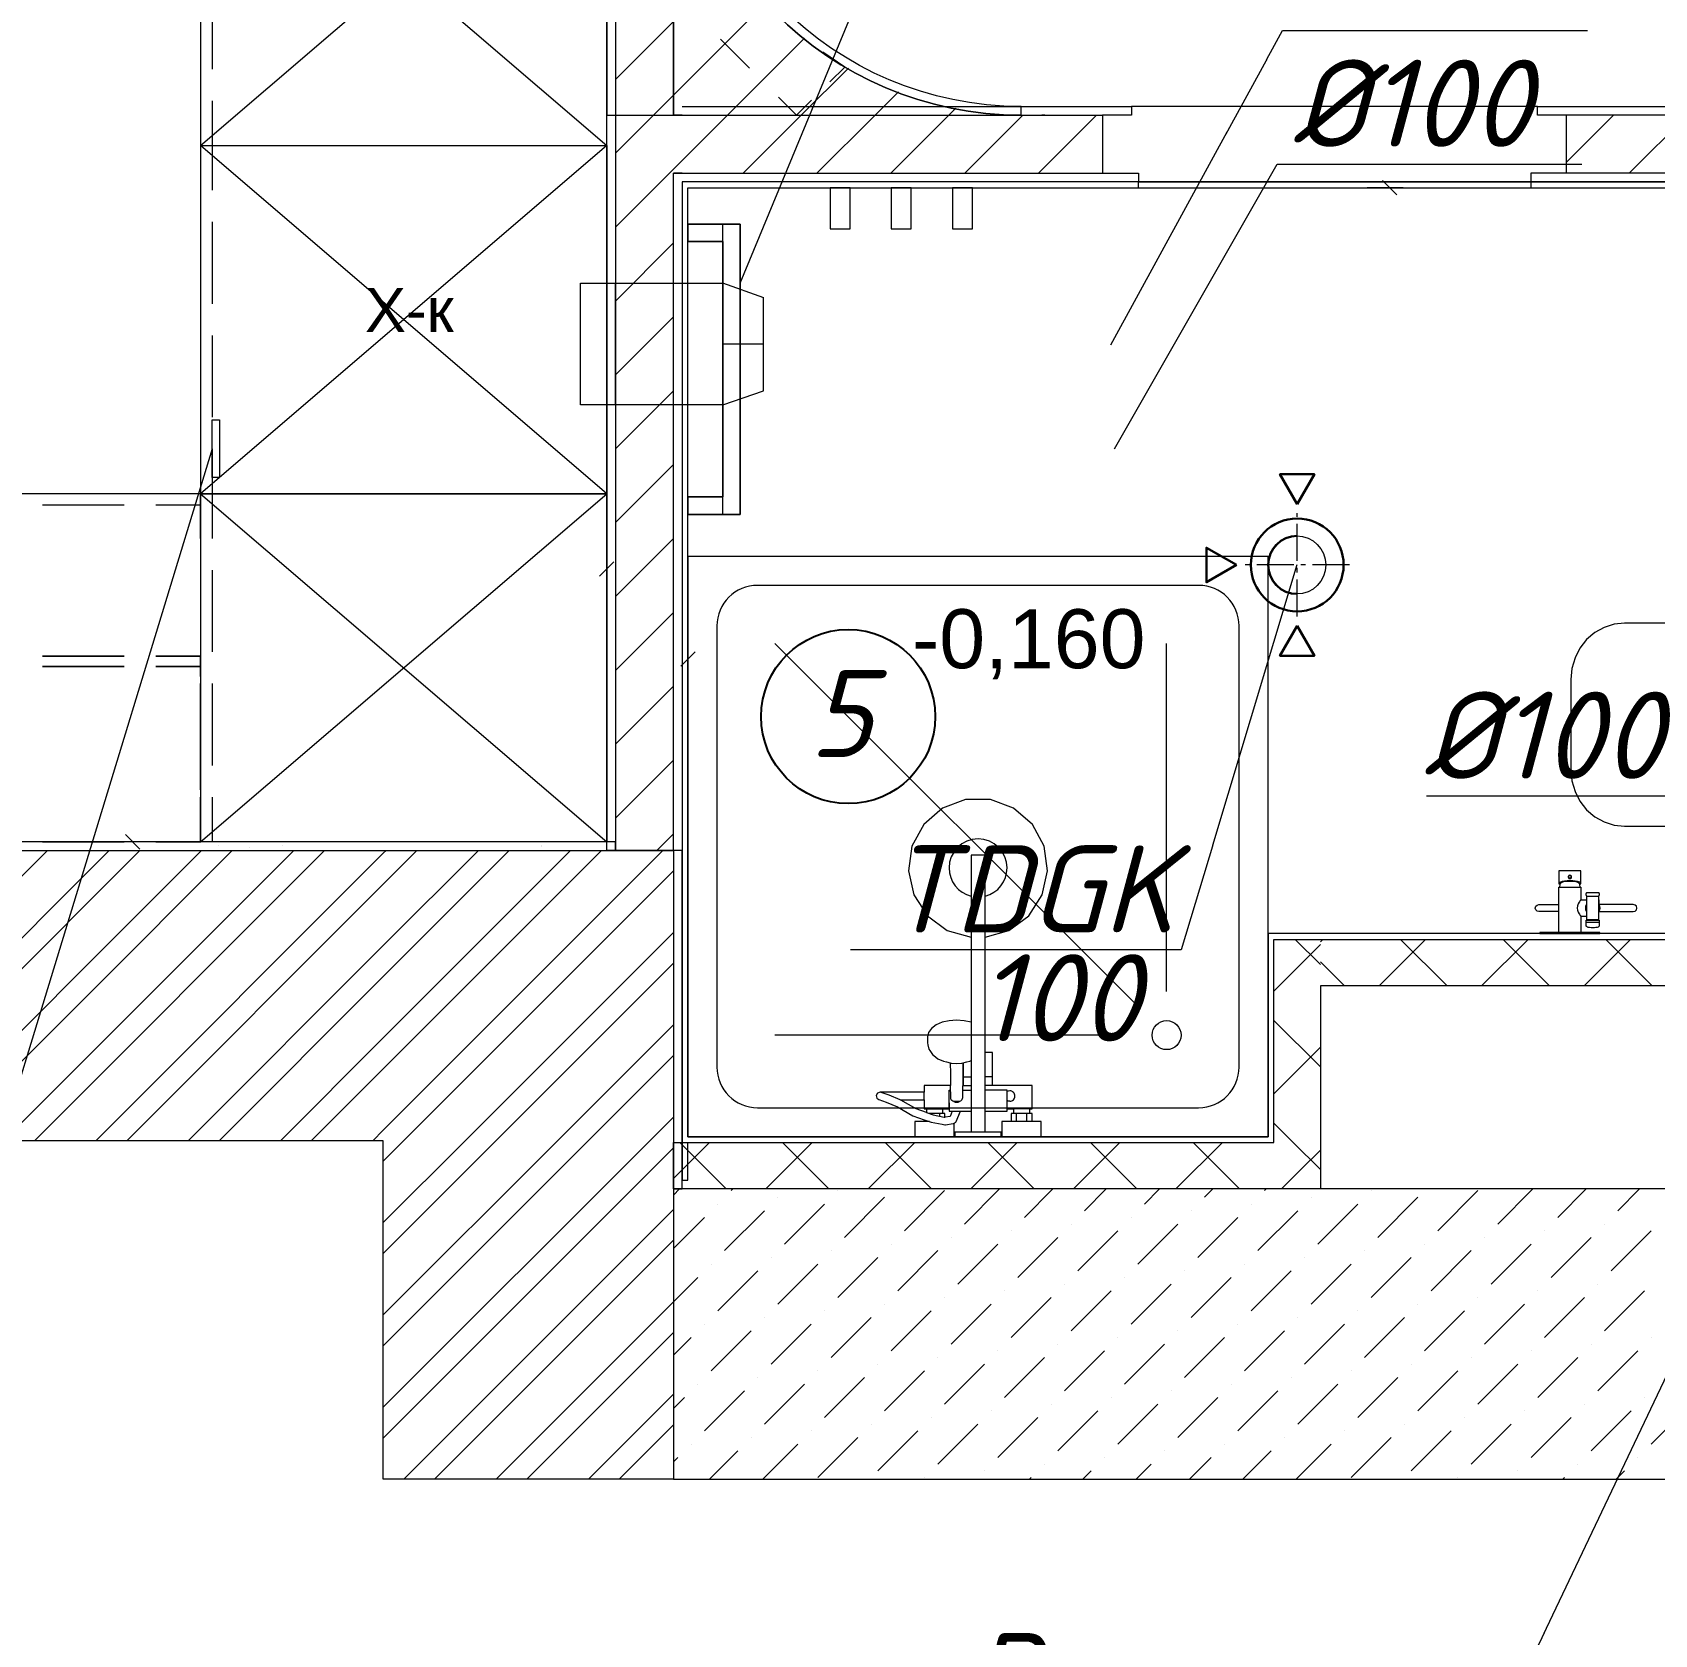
# Model space of a CAD drawing. Header units: millimetres. Extents: x 3082 to 230946, y 1570 to 312844.
# Drawn here: x 47245 to 50041, y 102016 to 104776 of the extents above; entities that cross this region are included whole.
import ezdxf
from ezdxf import colors
from ezdxf.entities.mleader import LeaderData, LeaderLine
from ezdxf.math import Vec2, Vec3

# ---------------------------------------------------------------- set-up
doc = ezdxf.new("R2010")
doc.units = ezdxf.units.MM
doc.linetypes.add('GOST2.303 6', pattern=[12, 8, -1.5, 1, -1.5])
for name, color, linetype, lineweight in [('A_K1', 14, 'Continuous', 0), ('вытяжка', 5, 'Continuous', 30), ('Двери', 7, 'Continuous', 13)]:
    doc.layers.add(name, color=color, linetype=linetype, lineweight=lineweight)
for name, color, linetype in [('PDF2_!плитка', 7, 'Continuous'), ('PDF2_!штукатурка', 7, 'Continuous'), ('PDF2_06_3 Размеры потолка', 7, 'Continuous'), ('PDF2_Text', 7, 'Continuous')]:
    doc.layers.add(name, color=color, linetype=linetype)
for name, color, linetype, true_color in [('PDF2_02_01 Стены несущие', 8, 'Continuous', 0x7e7e7e), ('PDF2_02_02 Перегородки', 8, 'Continuous', 0x7e7e7e), ('PDF2_03_1 ГКЛ Стены', 8, 'Continuous', 0x7e7e7e), ('PDF2_04_1 Мебель', 253, 'Continuous', 0xaaaaaa), ('PDF2_04_2 Сантехническое оборудование', 253, 'Continuous', 0xaaaaaa)]:
    doc.layers.add(name, color=color, linetype=linetype, true_color=true_color)
doc.styles.add('ls_200', font='isocpeui.ttf', dxfattribs={"height": 200})
doc.styles.add('PDF Arial', font='arial.ttf')

# ---------------------------------------------------------------- blocks, each defined once
blk = doc.blocks.new('*U406')
at = {"linetype": 'ByBlock', "ltscale": 10}
for points in [[(-0.8, 131.1), (-38, 195.5), (36.4, 195.5)], [(130.3, 0), (194.7, 37.2), (194.7, -37.2)], [(-0.8, -131.1), (-38, -195.5), (36.4, -195.5)]]:
    blk.add_lwpolyline(points, close=True, dxfattribs=at)
at = {"linetype": 'GOST2.303 6', "lineweight": 15, "ltscale": 10}
for points in [[(-0.8, 111.2), (-0.8, -111.3)], [(-113.7, 0), (113.7, 0)]]:
    blk.add_lwpolyline(points, dxfattribs=at)
at = {"linetype": 'ByBlock', "ltscale": 10}
blk.add_circle((-0.8, 0), 100, dxfattribs=at)
blk.add_arc((-0.8, 0), 62.5, 270, 90, dxfattribs=at)
blk = doc.blocks.new('_None')
blk = doc.blocks.new('ереьтекркер')
at = {"layer": 'PDF2_!плитка', "lineweight": 15}
for points in [[(7488, 1652.1), (6715.6, 1652.1), (6715.6, 1642.1), (7488, 1642.1)], [(7283, 357), (6273.1, 357), (6263.1, 357), (6263.1, 7), (5263.1, 7), (5263.1, 1642.2), (6039.6, 1642.1), (6039.6, 1652.1), (5253.1, 1652.2), (5253.1, 1642.2), (5253.1, -68), (5263.1, -68), (5263.1, -3), (6273.1, -3), (6273.1, 7), (6273.1, 347), (7498, 347)]]:
    blk.add_lwpolyline(points, dxfattribs=at)
at = {"layer": 'PDF2_!плитка', "color": 251, "lineweight": 20, "true_color": 0x696969}
for points in [[(6715.6, 1652.1), (6039.6, 1652.1)], [(6039.6, 1642.1), (6715.6, 1642.1)]]:
    blk.add_lwpolyline(points, dxfattribs=at)
at = {"layer": 'PDF2_!штукатурка', "lineweight": 15}
blk.add_lwpolyline([(5253.1, 2367), (5253.1, 2445), (5238.1, 2445), (5238.1, 2367, 0.414037), (5837.6, 1767.1), (5837.6, 1782.1, -0.414044)], format="xyb", close=True, dxfattribs=at)
blk.add_lwpolyline([(440, 857), (330, 857), (330, 842), (500, 842), (500, 515), (500, 500), (5138, 500), (5138, 515), (515, 515), (515, 842), (515, 857), (455, 857)], dxfattribs=at)
at = {"layer": 'PDF2_!штукатурка', "color": 8, "lineweight": 15, "true_color": 0x7e7e7e}
for points in [[(4420.7, 515), (4420.7, 515)], [(4453.6, 508), (4453.6, 508)], [(4507.8, 505.7), (4507.8, 505.7)], [(4565, 508), (4565, 508)], [(4839.8, 514.8), (4839.8, 514.8)], [(5010.5, 508), (5010.5, 508)], [(5010.5, 506.2), (5010.5, 506.2)], [(5121.9, 508), (5121.9, 508)]]:
    blk.add_lwpolyline(points, dxfattribs=at)
at = {"layer": 'PDF2_!штукатурка', "lineweight": 15}
blk.add_lwpolyline([(5238, 500), (5238.1, -83), (5253.1, -83), (5253, 500)], close=True, dxfattribs=at)
at = {"layer": 'PDF2_02_01 Стены несущие', "color": 7, "lineweight": 15}
for points in [[(5238, 0), (5238, -583), (4738, -583), (4738, 0), (500, 0), (500, 500), (5238, 500)], [(5238.1, -583), (7770, -583), (7770, -83), (5238.1, -83)]]:
    blk.add_lwpolyline(points, close=True, dxfattribs=at)
at = {"layer": 'PDF2_02_01 Стены несущие', "lineweight": 15}
for points in [[(3659.3, 0), (4159.3, 500)], [(3765.4, 0), (4265.4, 500)], [(3818.4, 0), (4318.4, 500)], [(3924.5, 0), (4424.5, 500)], [(3977.5, 0), (4477.5, 500)], [(4083.6, 0), (4583.6, 500)], [(4136.6, 0), (4636.6, 500)], [(4242.7, 0), (4738, 495.4), (4742.7, 500)], [(4295.7, 0), (4738, 442.4), (4795.7, 500)], [(4401.8, 0), (4738, 336.3), (4901.8, 500)], [(4454.8, 0), (4738, 283.3), (4954.8, 500)], [(4560.9, 0), (4738, 177.2), (5060.9, 500)], [(4613.9, 0), (4738, 124.2), (5113.9, 500)], [(4720, 0), (4738, 18.1), (5220, 500)], [(5238, 465.1), (4773, 0), (4738, -35)], [(5238, 359), (4879.1, 0), (4738, -141.1)], [(5238, 306), (4932.1, 0), (4738, -194.1)], [(5238, 199.9), (5038.2, 0), (4738, -300.2)], [(5238, 146.9), (5091.2, 0), (4738, -353.2)], [(5238, 40.8), (5197.3, 0), (4738, -459.2)], [(4738, -512.3), (5238, -12.3)], [(5238.1, -93.5), (5248.6, -83)], [(5337.5, -86), (5340.5, -83)], [(5739.7, -143.5), (5800.2, -83)], [(5843.1, -132), (5892.1, -83)], [(5946.5, -120.5), (5984, -83)], [(6049.9, -109), (6075.9, -83)], [(6153.4, -97.5), (6167.9, -83)], [(6256.8, -86), (6259.8, -83)], [(6658.9, -143.5), (6719.4, -83)], [(6762.3, -132), (6811.3, -83)], [(6865.8, -120.5), (6903.2, -83)], [(5314.5, -109), (5314.5, -109)], [(5418, -97.5), (5418, -97.5)], [(5429.5, -178), (5498.4, -109)], [(5521.4, -86), (5521.4, -86)], [(5532.9, -166.5), (5601.8, -97.5)], [(5636.3, -155), (5705.2, -86)], [(6233.8, -109), (6233.8, -109)], [(6337.2, -97.5), (6337.2, -97.5)], [(6348.7, -178), (6417.6, -109)], [(6440.6, -86), (6440.6, -86)], [(6452.1, -166.5), (6521, -97.5)], [(6555.5, -155), (6624.5, -86)], [(4773.4, -583), (5238, -118.3)], [(5238.1, -185.5), (5291.6, -132)], [(5326, -189.4), (5395, -120.5)], [(6027, -132), (6027, -132)], [(6130.4, -120.5), (6130.4, -120.5)], [(6141.9, -200.9), (6210.8, -132)], [(6245.3, -189.4), (6314.2, -120.5)], [(5716.7, -166.5), (5716.7, -166.5)], [(5820.1, -155), (5820.1, -155)], [(5831.6, -235.4), (5900.6, -166.5)], [(5923.5, -143.5), (5923.5, -143.5)], [(5935, -223.9), (6004, -155)], [(6038.4, -212.4), (6107.4, -143.5)], [(6636, -166.5), (6636, -166.5)], [(6739.4, -155), (6739.4, -155)], [(6750.9, -235.4), (6819.8, -166.5)], [(6842.8, -143.5), (6842.8, -143.5)], [(6854.3, -223.9), (6923.2, -155)], [(4826.4, -583), (5238, -171.4)], [(5509.9, -189.4), (5509.9, -189.4)], [(5613.3, -178), (5613.3, -178)], [(5624.8, -258.4), (5693.7, -189.4)], [(5728.2, -246.9), (5797.1, -178)], [(6429.1, -189.4), (6429.1, -189.4)], [(6532.5, -178), (6532.5, -178)], [(6544, -258.4), (6613, -189.4)], [(6647.4, -246.9), (6716.4, -178)], [(5303.1, -212.4), (5303.1, -212.4)], [(5406.5, -200.9), (5406.5, -200.9)], [(5418, -281.4), (5486.9, -212.4)], [(5521.4, -269.9), (5590.3, -200.9)], [(6222.3, -212.4), (6222.3, -212.4)], [(6325.7, -200.9), (6325.7, -200.9)], [(6337.2, -281.4), (6406.1, -212.4)], [(6440.6, -269.9), (6509.6, -200.9)], [(5238.1, -277.4), (5280.1, -235.4)], [(5314.5, -292.9), (5383.5, -223.9)], [(5912.1, -246.9), (5912.1, -246.9)], [(6015.5, -235.4), (6015.5, -235.4)], [(6027, -315.8), (6095.9, -246.9)], [(6118.9, -223.9), (6118.9, -223.9)], [(6130.4, -304.3), (6199.3, -235.4)], [(6233.8, -292.9), (6302.7, -223.9)], [(6831.3, -246.9), (6831.3, -246.9)], [(4932.5, -583), (5238, -277.4)], [(5705.2, -269.9), (5705.2, -269.9)], [(5808.6, -258.4), (5808.6, -258.4)], [(5820.1, -338.8), (5889.1, -269.9)], [(5923.5, -327.3), (5992.5, -258.4)], [(6624.5, -269.9), (6624.5, -269.9)], [(6727.9, -258.4), (6727.9, -258.4)], [(6739.4, -338.8), (6808.3, -269.9)], [(6842.8, -327.3), (6911.7, -258.4)], [(5395, -304.3), (5395, -304.3)], [(5498.4, -292.9), (5498.4, -292.9)], [(5509.9, -373.3), (5578.8, -304.3)], [(5601.8, -281.4), (5601.8, -281.4)], [(5613.3, -361.8), (5682.2, -292.9)], [(5716.7, -350.3), (5785.7, -281.4)], [(6314.2, -304.3), (6314.2, -304.3)], [(6417.6, -292.9), (6417.6, -292.9)], [(6429.1, -373.3), (6498.1, -304.3)], [(6521, -281.4), (6521, -281.4)], [(6532.5, -361.8), (6601.5, -292.9)], [(6636, -350.3), (6704.9, -281.4)], [(4985.5, -583), (5238, -330.5)], [(5291.6, -315.8), (5291.6, -315.8)], [(5303.1, -396.3), (5372, -327.3)], [(5406.5, -384.8), (5475.4, -315.8)], [(6107.4, -327.3), (6107.4, -327.3)], [(6210.8, -315.8), (6210.8, -315.8)], [(6222.3, -396.3), (6291.2, -327.3)], [(6325.7, -384.8), (6394.7, -315.8)], [(5238.1, -369.3), (5268.6, -338.8)], [(5797.1, -361.8), (5797.1, -361.8)], [(5900.6, -350.3), (5900.6, -350.3)], [(5912.1, -430.7), (5981, -361.8)], [(6004, -338.8), (6004, -338.8)], [(6015.5, -419.3), (6084.4, -350.3)], [(6118.9, -407.8), (6187.8, -338.8)], [(6716.4, -361.8), (6716.4, -361.8)], [(6819.8, -350.3), (6819.8, -350.3)], [(6831.3, -430.7), (6900.2, -361.8)], [(6923.2, -338.8), (6923.2, -338.8)], [(5590.3, -384.8), (5590.3, -384.8)], [(5693.7, -373.3), (5693.7, -373.3)], [(5705.2, -453.7), (5774.2, -384.8)], [(5808.6, -442.2), (5877.6, -373.3)], [(6509.6, -384.8), (6509.6, -384.8)], [(6613, -373.3), (6613, -373.3)], [(6624.5, -453.7), (6693.4, -384.8)], [(6727.9, -442.2), (6796.8, -373.3)], [(5280.1, -419.3), (5280.1, -419.3)], [(5383.5, -407.8), (5383.5, -407.8)], [(5395, -488.2), (5463.9, -419.3)], [(5486.9, -396.3), (5486.9, -396.3)], [(5498.4, -476.7), (5567.3, -407.8)], [(5601.8, -465.2), (5670.8, -396.3)], [(6199.3, -419.3), (6199.3, -419.3)], [(6302.7, -407.8), (6302.7, -407.8)], [(6314.2, -488.2), (6383.2, -419.3)], [(6406.1, -396.3), (6406.1, -396.3)], [(6417.6, -476.7), (6486.6, -407.8)], [(6521, -465.2), (6590, -396.3)], [(5091.6, -583), (5238, -436.5)], [(5238.1, -461.2), (5257.1, -442.2)], [(5291.6, -499.7), (5360.5, -430.7)], [(5992.5, -442.2), (5992.5, -442.2)], [(6095.9, -430.7), (6095.9, -430.7)], [(6107.4, -511.2), (6176.3, -442.2)], [(6210.8, -499.7), (6279.7, -430.7)], [(6911.7, -442.2), (6911.7, -442.2)], [(5785.7, -465.2), (5785.7, -465.2)], [(5889.1, -453.7), (5889.1, -453.7)], [(5900.6, -534.2), (5969.5, -465.2)], [(6004, -522.7), (6072.9, -453.7)], [(6704.9, -465.2), (6704.9, -465.2)], [(6808.3, -453.7), (6808.3, -453.7)], [(6819.8, -534.2), (6888.7, -465.2)], [(6923.2, -522.7), (6992.2, -453.7)], [(5144.6, -583), (5238, -489.6)], [(5475.4, -499.7), (5475.4, -499.7)], [(5578.8, -488.2), (5578.8, -488.2)], [(5590.3, -568.6), (5659.3, -499.7)], [(5682.2, -476.7), (5682.2, -476.7)], [(5693.7, -557.1), (5762.7, -488.2)], [(5797.1, -545.6), (5866.1, -476.7)], [(6394.7, -499.7), (6394.7, -499.7)], [(6498.1, -488.2), (6498.1, -488.2)], [(6509.6, -568.6), (6578.5, -499.7)], [(6601.5, -476.7), (6601.5, -476.7)], [(6613, -557.1), (6681.9, -488.2)], [(6716.4, -545.6), (6785.3, -476.7)], [(5268.6, -522.7), (5268.6, -522.7)], [(5372, -511.2), (5372, -511.2)], [(5392.1, -583), (5452.4, -522.7)], [(5486.9, -580.1), (5555.8, -511.2)], [(6187.8, -522.7), (6187.8, -522.7)], [(6291.2, -511.2), (6291.2, -511.2)], [(6311.3, -583), (6371.7, -522.7)], [(6406.1, -580.1), (6475.1, -511.2)], [(5238.1, -553.2), (5245.6, -545.6)], [(5300.2, -583), (5349, -534.2)], [(5877.6, -557.1), (5877.6, -557.1)], [(5981, -545.6), (5981, -545.6)], [(6035.6, -583), (6061.4, -557.1)], [(6084.4, -534.2), (6084.4, -534.2)], [(6127.5, -583), (6164.8, -545.6)], [(6219.4, -583), (6268.3, -534.2)], [(6796.8, -557.1), (6796.8, -557.1)], [(6900.2, -545.6), (6900.2, -545.6)], [(5670.8, -580.1), (5670.8, -580.1)], [(5774.2, -568.6), (5774.2, -568.6)], [(5851.7, -583), (5854.6, -580.1)], [(5943.6, -583), (5958, -568.6)], [(6590, -580.1), (6590, -580.1)], [(6693.4, -568.6), (6693.4, -568.6)], [(6770.9, -583), (6773.8, -580.1)], [(6862.9, -583), (6877.3, -568.6)]]:
    blk.add_lwpolyline(points, dxfattribs=at)
at = {"layer": 'PDF2_02_02 Перегородки', "color": 7, "lineweight": 15}
blk.add_lwpolyline([(5138.1, 2330), (5138.1, 2315), (5138.1, 2330), (5136.4, 2330), (4438.1, 2330), (4438.1, 2315), (5123.1, 2315), (5123.1, 1767.2), (5138.1, 1767.2), (5238.1, 1767.2), (5562.6, 1767.1), (5837.6, 1767.1, -0.414037), (5238.1, 2367), (5238.1, 1767.2), (5238.1, 2330), (5238.1, 2430)], format="xyb", dxfattribs=at)
for points in [[(5138.1, 2315), (5138.1, 1767.2), (5138.1, 1667.2), (5138, 500)], [(5253.1, 1667.2), (5977.6, 1667.1), (6039.6, 1667.1), (6039.6, 1652.1), (5253.1, 1652.2), (5253, 500), (5123, 500), (5123.1, 1767.2), (5253.1, 1767.2), (5238.1, 1767.2), (5253.1, 1767.2), (5977.6, 1767.1), (5977.6, 1667.1)], [(5253.1, 1782.2), (6027.6, 1782.1), (6027.6, 1767.1), (5977.6, 1767.1)], [(5878.2, 1767.1), (5873.2, 1767.1)], [(7613, 1767.1), (7613, 1667.1), (7613, 1767.1), (7513, 1767.1), (6777.6, 1767.1), (6727.6, 1767.1), (6727.6, 1782.1), (7628, 1782.1), (7628, 1767.1), (7628, -83), (7613, -83)], [(7513, 1667.1), (7513, 1652.1), (7513, 1667.1), (6777.6, 1667.1), (6777.6, 1767.1)], [(5238, 500), (5238.1, 1667.2), (5253.1, 1667.2), (5238.1, 1667.2)], [(6777.6, 1667.1), (6715.6, 1667.1), (6715.6, 1652.1), (7498, 1652.1), (7498, -83), (7513, -83)]]:
    blk.add_lwpolyline(points, dxfattribs=at)
at = {"layer": 'PDF2_02_02 Перегородки', "color": 251, "lineweight": 20, "true_color": 0x696969}
for points in [[(5397.9, 1961.4), (5238.1, 1801.6)], [(5463.8, 1900), (5331, 1767.2)], [(5539.6, 1848.5), (5458.2, 1767.2)], [(5625.9, 1807.5), (5585.5, 1767.1)], [(5724.8, 1779.1), (5712.8, 1767.1)], [(6727.6, 1782.1), (6027.6, 1782.1)], [(6039.6, 1652.1), (6715.6, 1652.1)]]:
    blk.add_lwpolyline(points, dxfattribs=at)
at = {"layer": 'PDF2_02_02 Перегородки', "lineweight": 15}
for points in [[(5238.1, 1928.8), (5138.1, 1828.8)], [(5138.1, 1701.6), (5203.7, 1767.2), (5238.1, 1801.6)], [(5138.1, 1574.3), (5231, 1667.2), (5238.1, 1674.3), (5253.1, 1689.3), (5331, 1767.2)], [(5458.2, 1767.1), (5358.3, 1667.2)], [(5585.5, 1767.1), (5485.5, 1667.2)], [(5712.8, 1767.1), (5612.8, 1667.1)], [(5840.1, 1767.1), (5740.1, 1667.1)], [(5967.3, 1767.1), (5867.4, 1667.1)], [(6858.3, 1767.1), (6777.6, 1686.4)], [(6985.6, 1767.1), (6885.6, 1667.1)], [(5238.1, 1547), (5138.1, 1447)], [(5238, 1419.6), (5138.1, 1319.7)], [(5238, 1292.4), (5138.1, 1192.4)], [(5238, 1165.1), (5138.1, 1065.1)], [(5238, 1037.8), (5138.1, 937.8)], [(5238, 910.5), (5138, 810.6)], [(5238, 783.3), (5138, 683.3)], [(5238, 656), (5138, 556)], [(5238, 528.7), (5209.4, 500)]]:
    blk.add_lwpolyline(points, dxfattribs=at)
at = {"layer": 'PDF2_02_02 Перегородки', "color": 7, "lineweight": 15}
for points in [[(5874.9, 1767.1), (5874.3, 1767.1), (5873.8, 1767.1), (5873.2, 1767.1)], [(5875.7, 1767.1), (5875.5, 1767.1), (5875.2, 1767.1), (5874.9, 1767.1)], [(5876.5, 1767.1), (5876.3, 1767.1), (5876, 1767.1), (5875.7, 1767.1)], [(5878.2, 1767.1), (5877.7, 1767.1), (5877.1, 1767.1), (5876.5, 1767.1)]]:
    blk.add_open_spline(points, degree=3, dxfattribs=at)
at = {"layer": 'PDF2_03_1 ГКЛ Стены', "color": 7, "lineweight": 15}
for points in [[(5319.2, 1898.2), (5369.1, 1848.3)], [(5507.6, 1824.5), (5533.3, 1850.2), (5495.5, 1875.9)], [(5419, 1798.4), (5450.2, 1767.2), (5476, 1792.9)]]:
    blk.add_lwpolyline(points, dxfattribs=at)
blk.add_lwpolyline([(6353.1, 347), (7293, 347), (7293, 987.1), (7293, 1067.1), (7513, 1067.1), (7513, 987.1), (7373, 987.1), (7373, 347), (7513, 347), (7513, 267), (6353.1, 267), (6353.1, -83), (6273.1, -83), (5238.1, -83), (5238.1, -3), (6273.1, -3), (6273.1, 347)], close=True, dxfattribs=at)
at = {"layer": 'PDF2_03_1 ГКЛ Стены', "lineweight": 15}
for points in [[(6353.1, 337.9), (6317.6, 302.4), (6282.2, 267), (6273.1, 257.9)], [(6353.1, 303.8), (6309.9, 347)], [(6353.1, 342.7), (6357.4, 347)], [(6454.2, 267), (6534.2, 347)], [(6571.4, 267), (6491.4, 347)], [(6631, 267), (6711, 347)], [(6748.3, 267), (6668.3, 347)], [(6807.7, 267), (6887.7, 347)], [(6925.2, 267), (6845.2, 347)], [(6394.5, 267), (6353.1, 308.4)], [(6273.1, 207.1), (6353.1, 127.1)], [(6273.1, 81), (6353.1, 161)], [(6273.1, 30.3), (6306.3, -3), (6353.1, -49.8)], [(5300.3, -3), (5238.1, -65.3)], [(5249.1, -3), (5329.1, -83)], [(5477.1, -3), (5397.1, -83)], [(5426, -3), (5506, -83)], [(5653.9, -3), (5573.9, -83)], [(5602.9, -3), (5682.9, -83)], [(5830.7, -3), (5750.7, -83)], [(5779.8, -3), (5859.8, -83)], [(6007.4, -3), (5927.4, -83)], [(5956.7, -3), (6036.7, -83)], [(6184.2, -3), (6104.2, -83)], [(6133.7, -3), (6213.7, -83)], [(6353.1, -16), (6319.6, -49.5), (6286.1, -83)]]:
    blk.add_lwpolyline(points, dxfattribs=at)
at = {"layer": 'PDF2_04_1 Мебель', "lineweight": 5}
for points in [[(4423.1, 2315), (4423.1, 1715), (5123.1, 1715), (5123.1, 2315)], [(5508, 1571.1), (5542.4, 1571.1), (5542.4, 1642.2), (5508, 1642.2)], [(5613.5, 1571.1), (5647.9, 1571.1), (5647.9, 1642.1), (5613.5, 1642.1)], [(5718.9, 1571.1), (5753.3, 1571.1), (5753.3, 1642.1), (5718.9, 1642.1)], [(6263.1, 7), (6263.1, 1007), (5263.1, 1007), (5263.1, 7)], [(4291.4, 835), (4150.3, 835)], [(4291.4, 817), (4150.3, 817)], [(4423.1, 800.1), (4423.1, 835), (4345.9, 835), (4423.1, 835)], [(4423.1, 817), (4345.9, 817)], [(4423.1, 604.5), (4423.1, 745.6)], [(4345.9, 515), (4423.1, 515), (4423.1, 550), (4423.1, 515)]]:
    blk.add_lwpolyline(points, close=True, dxfattribs=at)
for points in [[(4423.1, 2315), (5123.1, 1715)], [(4423.1, 1715), (5123.1, 2315)], [(4443.1, 1987.7), (4443.1, 1846.6)], [(4443.1, 1792.1), (4443.1, 1715)], [(5123.1, 1715), (4423.1, 1115), (5123.1, 1115), (5123.1, 515), (4423.1, 515), (5123.1, 1115), (4423.1, 1115), (4423.1, 515), (4423.1, 592.1)], [(4423.1, 1715), (5123.1, 1715), (5123.1, 1115), (4423.1, 1715), (4423.1, 1115), (5123.1, 515)], [(4443.1, 1715), (4443.1, 1637.9)], [(4443.1, 1583.4), (4443.1, 1442.3)], [(5323.1, 1549.3), (5323.1, 1109.3), (5263.1, 1109.3), (5263.1, 1079.3), (5353.1, 1079.3), (5353.1, 1579.3), (5263.1, 1579.3), (5263.1, 1549.3), (5323.1, 1549.3), (5263.1, 1549.3), (5263.1, 1579.3), (5353.1, 1579.3), (5353.1, 1079.3), (5263.1, 1079.3), (5263.1, 1109.3), (5323.1, 1109.3)], [(5323.1, 1079.3), (5323.1, 1579.3)], [(4443.1, 1387.8), (4443.1, 1246.7)], [(4443.1, 1192.2), (4443.1, 1115), (4443.1, 1037.9)], [(4423.1, 1115), (3823.1, 1115)], [(4291.5, 1115), (4150.3, 1115)], [(4291.5, 1095), (4150.3, 1095)], [(4423.1, 1037.9), (4423.1, 1115), (4346, 1115)], [(4423.1, 1095), (4346, 1095)], [(4443.1, 983.4), (4443.1, 842.3)], [(6035.1, 235.1), (5413.1, 857)], [(6088.1, 257), (6088.1, 857)], [(4423.1, 646.6), (4423.1, 787.8)], [(4443.1, 787.8), (4443.1, 646.7)], [(4443.1, 592.2), (4443.1, 515)], [(4346, 515), (4423.1, 515), (3823.1, 515), (3900.2, 515), (3823.1, 515), (3823.1, 550), (3823.1, 515), (3823.1, 550), (3823.1, 515), (3745.9, 515)], [(4150.3, 515), (4291.4, 515), (4150.3, 515), (4291.5, 515)], [(6013.1, 182), (5413.1, 182)]]:
    blk.add_lwpolyline(points, dxfattribs=at)
blk.add_lwpolyline([(5383.1, 957, 0.414107), (5313.1, 887), (5313.1, 127, 0.414107), (5383.1, 57), (6143.1, 57, 0.414107), (6213.1, 127), (6213.1, 887, 0.414107), (6143.1, 957)], format="xyb", close=True, dxfattribs=at)
blk.add_circle((6088.1, 182), 25, dxfattribs=at)
at = {"layer": 'PDF2_04_2 Сантехническое оборудование', "lineweight": 5}
for points in [[(6784.9, 639.3), (6786.7, 620.3), (6792, 602.1), (6800.5, 585.3), (6812, 570.5), (6826.1, 558.4), (6842.1, 549.4), (6859.5, 543.9), (6877.5, 542), (7284.9, 542), (7284.9, 892), (6877.5, 892), (6859.5, 890.2), (6842.1, 884.6), (6826.1, 875.7), (6812, 863.6), (6800.5, 848.8), (6792, 832), (6786.7, 813.8), (6784.9, 794.8)], [(5775.1, 350.6), (5816.1, 362.4), (5850.5, 387.8), (5873.7, 423.6), (5883, 465.3), (5877.1, 507.6), (5856.7, 545.1), (5824.4, 573.2), (5784.4, 588.1), (5741.7, 588.1), (5701.7, 573.2), (5669.5, 545.1), (5649.1, 507.6), (5643.2, 465.3), (5652.4, 423.6), (5675.7, 387.8), (5710, 362.4), (5751.1, 350.6), (5751.1, 204.1), (5739, 206.9), (5726.1, 207.9), (5713.1, 206.9), (5701.1, 204.1), (5690.7, 199.5), (5682.8, 193.6), (5677.8, 186.7), (5676.1, 179.2), (5676.1, 168.6), (5676.6, 165.4), (5678.3, 158.1), (5679.7, 155.3), (5684.5, 148.7), (5686.6, 146.8), (5693.8, 141.4), (5703.3, 137.2), (5708.5, 135.9), (5715.1, 134.3), (5715.6, 116.1), (5715.8, 95), (5670.1, 95), (5670.1, 83.5), (5594.1, 83.5), (5589.9, 82), (5587.7, 78.1), (5588.5, 73.6), (5592.1, 70.9), (5604.9, 66.7), (5624.1, 58.3), (5650.8, 43.2), (5670.1, 36.3), (5670.1, 33), (5654.1, 33), (5654.1, 7), (5722.1, 7), (5722.1, 30.3), (5722.7, 30.5), (5723.7, 31.3), (5724.6, 32.2), (5725.3, 33.2), (5732.6, 51), (5751.1, 51), (5751.1, 15), (5723.1, 15), (5723.1, 7), (5803.1, 7), (5803.1, 15), (5775.1, 15), (5775.1, 51), (5813.1, 51), (5813.1, 55), (5824.1, 55), (5824.1, 47), (5820.1, 47), (5820.1, 33), (5804.1, 33), (5804.1, 7), (5872.1, 7), (5872.1, 33), (5856.1, 33), (5856.1, 47), (5852.1, 47), (5852.1, 55), (5856.1, 55), (5856.1, 95), (5788.1, 95), (5788.1, 152), (5787.5, 152), (5785.9, 152), (5783.4, 152), (5780.2, 152), (5776.2, 152), (5775.1, 152)], [(6784.6, 457.3), (6783.1, 457.7), (6781.6, 457.3), (6780.5, 456.2), (6780.1, 454.7), (6780.5, 453.2), (6781.6, 452.1), (6783.1, 451.7), (6784.6, 452.1), (6785.7, 453.2), (6786.1, 454.7), (6785.7, 456.2)], [(6785.3, 456), (6785.6, 454.7), (6785.3, 453.5), (6784.3, 452.5), (6783.1, 452.2), (6781.8, 452.5), (6780.9, 453.5), (6780.5, 454.7), (6780.9, 456), (6781.8, 456.9), (6783.1, 457.3), (6784.3, 456.9)], [(6832.1, 421.7), (6832.5, 421.7), (6832.5, 401), (6832.5, 380.9), (6832.1, 380.9), (6831.1, 380.9), (6829.6, 380.9), (6827.5, 380.9), (6825.1, 380.9), (6822.5, 380.9), (6819.9, 380.9), (6817.5, 380.9), (6815.4, 380.9), (6813.9, 380.9), (6812.9, 380.9), (6812.5, 380.9), (6812.5, 401), (6812.5, 421.7), (6812.9, 421.7), (6813.9, 421.7), (6815.4, 421.7), (6817.5, 421.7), (6819.9, 421.7), (6822.5, 421.7), (6825.1, 421.7), (6827.5, 421.7), (6829.6, 421.7), (6831.1, 421.7)], [(6733, 357), (6738.1, 357), (6746.4, 357), (6757.1, 357), (6769.6, 357), (6783.1, 357), (6796.5, 357), (6809, 357), (6819.8, 357), (6828, 357), (6833.2, 357), (6835, 357), (6835, 359), (6833.2, 359), (6828, 359), (6819.8, 359), (6809, 359), (6796.5, 359), (6783.1, 359), (6769.6, 359), (6757.1, 359), (6746.4, 359), (6738.1, 359), (6733, 359), (6731.2, 359), (6731.2, 357)], [(5674.1, 55), (5674.1, 48.7), (5656.2, 55), (5630, 69.9), (5628.6, 70.5), (5670.1, 70.5), (5670.1, 55)], [(5721.1, 67.8), (5721.1, 67.8), (5723.5, 66.6), (5726.1, 66.2), (5728.7, 66.6), (5731.1, 67.8), (5731.1, 67.8), (5730.9, 67.7), (5729.1, 67.5), (5723.1, 67.5), (5721.3, 67.7)], [(5713.1, 51), (5718.6, 51), (5714.9, 42), (5706.3, 40.6), (5706.1, 40.7), (5706.1, 47), (5702.1, 47), (5702.1, 55), (5713.1, 55)]]:
    blk.add_lwpolyline(points, close=True, dxfattribs=at)
for points in [[(5775.1, 421.5, 0.344938), (5813.1, 470, 0.414), (5763.1, 520, 0.414), (5713.1, 470, 0.344459), (5751.1, 421.5)], [(5817.6, 68, 0.414585), (5826.6, 77, 0.416667), (5817.6, 86, 0.130718), (5813.1, 84.8)]]:
    blk.add_lwpolyline(points, format="xyb", dxfattribs=at)
for points in [[(5775.1, 350.6), (5775.1, 492), (5751.1, 492), (5751.1, 350.6)], [(6802, 442.9), (6802, 465), (6801.4, 465), (6799.5, 465), (6796.5, 465), (6792.5, 465), (6788, 465), (6783.1, 465), (6778.2, 465), (6773.6, 465), (6769.7, 465), (6766.7, 465), (6764.8, 465), (6764.1, 465), (6764.1, 442.9)], [(6801, 436.9), (6800.4, 441.6), (6799.9, 442.9), (6802, 442.9), (6801.4, 444.3), (6799.5, 445.5), (6796.5, 446.5), (6792.5, 447.4), (6788, 447.9), (6783.1, 448), (6778.2, 447.9), (6773.6, 447.4), (6769.7, 446.5), (6766.7, 445.5), (6764.8, 444.3), (6764.1, 442.9), (6766.3, 442.9), (6765.7, 441.6), (6765.1, 436.9)], [(6764.1, 359), (6764.1, 436.9), (6764.8, 436.9), (6766.7, 436.9), (6769.7, 436.9), (6773.6, 436.9), (6778.2, 436.9), (6783.1, 436.9), (6788, 436.9), (6792.5, 436.9), (6796.5, 436.9), (6799.5, 436.9), (6801.4, 436.9), (6802, 436.9), (6802, 415), (6801.6, 414.6), (6801.4, 414), (6800.5, 413.2), (6799.5, 411.2), (6799.2, 410.9), (6797.5, 408), (6796.5, 404.9), (6796.4, 404.6), (6795.7, 401), (6796.4, 397.4), (6796.5, 397.2), (6797.5, 394), (6799.2, 391.1), (6799.5, 390.8), (6800.5, 388.9), (6801.4, 388), (6801.6, 387.5), (6802, 387), (6802, 359)], [(6799.9, 442.9), (6798.8, 444.1), (6796.8, 445.1), (6794.1, 445.9), (6793.8, 445.9), (6790.6, 446.5), (6786.9, 446.8), (6783.1, 446.9), (6779.2, 446.8), (6775.5, 446.5), (6772.3, 445.9), (6772.1, 445.9), (6769.3, 445.1), (6767.3, 444.1), (6766.3, 442.9)], [(6812.5, 421.7), (6812.3, 421.8), (6812.1, 422), (6811.9, 422.2), (6811.7, 422.6), (6811.5, 423.1), (6811.3, 423.7), (6811.3, 424.2), (6811.2, 424.7), (6811.3, 425.3), (6811.3, 425.8), (6811.5, 426.3), (6811.7, 426.8), (6811.9, 427.3), (6812.1, 427.5), (6812.3, 427.7), (6812.5, 427.7), (6812.8, 427.7), (6813.8, 427.7), (6815.4, 427.7), (6817.5, 427.7), (6819.9, 427.7), (6822.5, 427.7), (6825.1, 427.7), (6827.5, 427.7), (6829.6, 427.7), (6831.2, 427.7), (6832.2, 427.7), (6832.5, 427.7), (6832.7, 427.7), (6832.9, 427.5), (6833.1, 427.3), (6833.3, 426.8), (6833.5, 426.3), (6833.7, 425.8), (6833.7, 425.3), (6833.8, 424.7), (6833.7, 424.2), (6833.7, 423.7), (6833.5, 423.1), (6833.3, 422.6), (6833.1, 422.2), (6832.9, 422), (6832.7, 421.8), (6832.5, 421.7)], [(6764.1, 395), (6763.7, 395), (6747.7, 395), (6735.2, 395), (6729.5, 395), (6726.5, 395.8), (6724.3, 398), (6723.5, 401), (6724.3, 404), (6726.5, 406.2), (6729.5, 407), (6735.2, 407), (6747.7, 407), (6763.7, 407), (6764.1, 407)], [(6802, 415), (6812.5, 415)], [(6812.5, 394.5), (6812.1, 395), (6810.9, 397.9), (6810.5, 401), (6810.9, 404.1), (6812.1, 407), (6812.5, 407.5)], [(6810.9, 397.9), (6810.9, 397.9)], [(6832.5, 415), (6833, 415), (6833, 414.6), (6833, 413.2), (6833, 410.9), (6833, 408), (6833, 406.8)], [(6832.5, 407.5), (6832.9, 407), (6834.1, 404.1), (6834.5, 401), (6834.1, 397.9), (6832.9, 395), (6832.5, 394.5)], [(6832.5, 387), (6833, 387), (6833, 387.5), (6833, 388.9), (6833, 391.1), (6833, 394), (6833, 395.2)], [(6833, 395), (6844.6, 395), (6865.5, 395), (6882.7, 395), (6892.4, 395), (6892.5, 395), (6895.5, 395.8), (6897.7, 398), (6898.5, 401), (6897.7, 404), (6895.5, 406.2), (6892.5, 407), (6892.4, 407), (6882.7, 407), (6865.5, 407), (6844.6, 407), (6833, 407)], [(6834.1, 397.9), (6834.1, 397.9)], [(6802, 387), (6812.5, 387)], [(6833.5, 376.2), (6833.2, 375.9), (6832.8, 375.9), (6831.7, 375.9), (6830, 375.9), (6827.8, 375.9), (6825.3, 375.9), (6822.5, 375.9), (6819.7, 375.9), (6817.2, 375.9), (6814.9, 375.9), (6813.3, 375.9), (6812.2, 375.9), (6811.8, 375.9), (6811.5, 376.2), (6811.5, 380), (6811.8, 380.3), (6812.2, 380.3), (6813.3, 380.3), (6814.9, 380.3), (6817.2, 380.3), (6819.7, 380.3), (6822.5, 380.3), (6825.3, 380.3), (6827.8, 380.3), (6830, 380.3), (6831.7, 380.3), (6832.8, 380.3), (6833.2, 380.3), (6833.5, 380), (6833.5, 376.2), (6833.5, 370), (6833.1, 369.2), (6832.8, 369), (6831.7, 368.3), (6830, 367.7), (6827.8, 367.3), (6825.3, 367), (6822.5, 366.9), (6819.7, 367), (6817.2, 367.3), (6814.9, 367.7), (6813.3, 368.3), (6812.2, 369), (6811.9, 369.2), (6811.5, 370), (6811.5, 376.2)], [(5751.1, 204.1), (5751.1, 51)], [(5751, 149.4), (5751.1, 149.4)], [(5775.1, 51), (5775.1, 152)], [(5715.1, 134.3), (5717, 133.9), (5726.1, 133.2), (5735.2, 133.9), (5743.7, 135.9), (5748.9, 137.2), (5751.1, 138.2)], [(5737.1, 134.3), (5736.6, 116.1), (5736.1, 73.9), (5735.8, 72.2), (5735.1, 70.7), (5734, 69.4), (5732.6, 68.4), (5731.1, 67.8)], [(5738.1, 95), (5738.1, 134.5)], [(5751.1, 135.4), (5751, 135.3)], [(5713.1, 55), (5713.1, 87), (5715.9, 87)], [(5721.1, 67.8), (5719.6, 68.4), (5718.1, 69.4), (5717, 70.7), (5716.3, 72.2), (5716.1, 73.9), (5715.8, 95)], [(5736.2, 87), (5751.1, 87)], [(5736.3, 95), (5751.1, 95)], [(5738.1, 110), (5751.1, 110)], [(5788.1, 110), (5775.1, 110)], [(5788.1, 95), (5775.1, 95)], [(5813.1, 55), (5813.1, 87), (5775.1, 87)], [(5628.6, 70.5), (5609.6, 78.8), (5596.1, 83.2), (5594.1, 83.5)], [(5670.1, 70.5), (5670.1, 83.5)], [(5713.1, 65.5), (5713.1, 62.1), (5713.1, 59), (5713.1, 56.3)], [(5670.1, 36.3), (5682.1, 32.1), (5701.4, 28.4), (5705.9, 27.5), (5707.2, 27.6), (5720.3, 29.8), (5721.6, 30), (5722.1, 30.3)], [(5679.4, 33), (5670.1, 33)], [(5674.1, 55), (5702.1, 55)], [(5674.1, 48.7), (5685.6, 44.6), (5704.7, 40.9), (5706.3, 40.6)], [(5702.1, 47), (5697.1, 47), (5679.1, 47), (5678.7, 47)], [(5679.1, 46.9), (5679.1, 47)], [(5681, 32.5), (5681, 32.5)], [(5697.1, 42.4), (5697.1, 47)], [(5718.6, 51), (5732.5, 51)], [(5856.1, 33), (5820.1, 33)], [(5852.1, 55), (5824.1, 55)], [(5852.1, 47), (5824.1, 47)], [(5829.1, 33), (5829.1, 47)], [(5847.1, 33), (5847.1, 47)], [(5775.1, 15), (5751.1, 15)]]:
    blk.add_lwpolyline(points, dxfattribs=at)
at = {"layer": 'PDF2_04_2 Сантехническое оборудование', "color": 7, "lineweight": 0}
blk.add_circle((6783.1, 454.7), 2.54, dxfattribs=at)
at = {"layer": 'PDF2_04_2 Сантехническое оборудование', "lineweight": 5}
blk.add_open_spline([(5817.6, 68), (5816, 68), (5814.5, 68.5), (5813.1, 69.2)], degree=3, dxfattribs=at)
at = {"layer": 'PDF2_06_3 Размеры потолка', "lineweight": 15}
for points in [[(6485, 1629.7), (6460, 1654.7)], [(5263.1, 806.8), (5263.1, 1637.2)], [(6496, 1642.2), (6433.9, 1642.2)], [(5123.1, 520), (5123.1, 1008.6)], [(5110.6, 972.7), (5135.6, 997.7)], [(5275.6, 842.7), (5250.6, 817.7)], [(4418.1, 515), (4282.5, 515)], [(4293.5, 527.5), (4318.5, 502.5)]]:
    blk.add_lwpolyline(points, dxfattribs=at)
at = {"layer": 'PDF2_Text', "color": 253, "true_color": 0xaaaaaa, "insert": (4706.2, 1393.4), "char_height": 76.24, "attachment_point": 7, "style": 'PDF Arial'}
blk.add_mtext('Х-к', dxfattribs=at)
blk = doc.blocks.new('*U400')
at = {"linetype": 'ByBlock'}
blk.add_circle((0, 0), 150, dxfattribs=at)
at = {"linetype": 'ByBlock', "style": 'ls_200'}
blk.add_text('5', height=150, dxfattribs=at).set_placement((-67.4, -69.7))

msp = doc.modelspace()

# ---------------------------------------------------------------- linework, layer by layer
at = {"layer": 'A_K1', "color": 5}
for points in [[(48189.6, 104134.3), (48189.6, 104344.3), (48249.6, 104344.3), (48249.6, 104134.3)], [(48249.6, 104134.3), (48249.6, 104344.3), (48434.6, 104344.3), (48434.6, 104134.3)]]:
    msp.add_lwpolyline(points, close=True, dxfattribs=at)
at = {"layer": 'A_K1', "color": 5, "ltscale": 6}
for points in [[(48505.2, 104318.9), (48434.6, 104344.3)], [(48504.9, 104158.9), (48504.9, 104319)], [(48504.9, 104239), (48434.6, 104239)], [(48434.6, 104134.3), (48504.9, 104158.9)]]:
    msp.add_lwpolyline(points, dxfattribs=at)
msp.add_circle((49424.1, 103858.6), 50, dxfattribs=at)

# ---------------------------------------------------------------- block references
at = {"layer": 'вытяжка', "xscale": 0.8, "yscale": 0.8, "zscale": 0.8, "rotation": 180}
msp.add_blockref('*U406', (49424.1, 103858.6), dxfattribs=at)

# ---------------------------------------------------------------- leaders
at = {"layer": 'Двери'}
ml = msp.add_multileader_mtext('Standard', dxfattribs=at)
ml.set_content('%%C100', color=256, style='ls_200')
ml.set_leader_properties(color=256, linetype='ByLayer', lineweight=-1)
ml.set_arrow_properties(name='NONE')
ml.build(insert=Vec2(0, 0))
ml.multileader.update_dxf_attribs({"text_left_attachment_type": 6, "text_right_attachment_type": 6})
ctx = ml.context
ctx.base_point, ctx.char_height, ctx.landing_gap_size, ctx.plane_origin = Vec3(49398, 104549.2), 150, 20, Vec3(49363, 102376.2)
ctx.left_attachment, ctx.right_attachment, ctx.text_align_type = 6, 6, 1
notes = []
notes.append((ctx, [(0, (1, 1, 0), (49390, 104549.2), (1, 0), 8, [(0, [(49109.6, 104058.6)], 0, [])])]))
ctx.mtext.insert, ctx.mtext.width, ctx.mtext.alignment, ctx.mtext.line_spacing_factor, ctx.mtext.flow_direction = Vec3(49621.7, 104729.2), 636.611, 2, 0.8, 5
ctx.mtext.has_bg_fill, ctx.mtext.bg_color, ctx.mtext.bg_scale_factor, ctx.mtext.bg_transparency, ctx.mtext.use_window_bg_color = 1, -1073741824, 1, 0, 1
ml = msp.add_multileader_mtext('Standard', dxfattribs=at)
ml.set_content('Диффузор вытяжной Ду100', color=256, style='ls_200')
ml.set_leader_properties(color=256, linetype='ByLayer', lineweight=-1)
ml.set_arrow_properties(name='NONE')
ml.build(insert=Vec2(0, 0))
ml.multileader.update_dxf_attribs({"text_left_attachment_type": 6, "text_right_attachment_type": 6})
ctx = ml.context
ctx.base_point, ctx.char_height, ctx.landing_gap_size, ctx.plane_origin = Vec3(46067.8, 102454.1), 150, 20, Vec3(45645.5, 100083.6)
ctx.left_attachment, ctx.right_attachment, ctx.text_align_type = 6, 6, 1
notes.append((ctx, [(1, (1, 1, 0), (47064.7, 102454.1), (-1, 0), 8, [(0, [(47554.7, 104058.6)], 0, [])])]))
ctx.mtext.insert, ctx.mtext.width, ctx.mtext.alignment, ctx.mtext.line_spacing_factor, ctx.mtext.flow_direction = Vec3(46562.2, 102649.1), 980.424, 2, 0.8, 5
ctx.mtext.has_bg_fill, ctx.mtext.bg_color, ctx.mtext.bg_scale_factor, ctx.mtext.bg_transparency, ctx.mtext.use_window_bg_color = 1, -1073741824, 1, 0, 1
ml = msp.add_multileader_mtext('Standard', dxfattribs=at)
ml.set_content('%%C100', color=256, style='ls_200')
ml.set_leader_properties(color=256, linetype='ByLayer', lineweight=-1)
ml.set_arrow_properties(name='NONE')
ml.build(insert=Vec2(0, 0))
ml.multileader.update_dxf_attribs({"text_left_attachment_type": 6, "text_right_attachment_type": 6})
ctx = ml.context
ctx.base_point, ctx.char_height, ctx.landing_gap_size, ctx.plane_origin = Vec3(49624.1, 103460.2), 150, 20, Vec3(49589.1, 101287.2)
ctx.left_attachment, ctx.right_attachment, ctx.text_align_type = 6, 6, 1
notes.append((ctx, [(1, (1, 1, 0), (50079.6, 103460.2), (-1, 0), 8, [(0, [(50213.9, 103656.8)], 0, [])])]))
ctx.mtext.insert, ctx.mtext.width, ctx.mtext.alignment, ctx.mtext.line_spacing_factor, ctx.mtext.flow_direction = Vec3(49847.8, 103640.2), 400, 2, 0.8, 5
ctx.mtext.has_bg_fill, ctx.mtext.bg_color, ctx.mtext.bg_scale_factor, ctx.mtext.bg_transparency, ctx.mtext.use_window_bg_color = 1, -1073741824, 1, 0, 1
ml = msp.add_multileader_mtext('Standard', dxfattribs=at)
ml.set_content('Вытяжка В3.1(7)\\PL=25 %%C100', color=256, style='ls_200')
ml.set_leader_properties(color=256, linetype='ByLayer', lineweight=-1)
ml.set_arrow_properties(name='NONE')
ml.build(insert=Vec2(0, 0))
ml.multileader.update_dxf_attribs({"text_left_attachment_type": 6, "text_right_attachment_type": 6})
ctx = ml.context
ctx.base_point, ctx.char_height, ctx.landing_gap_size, ctx.plane_origin = Vec3(48759.8, 101838.2), 150, 20, Vec3(48529.9, 99467.7)
ctx.left_attachment, ctx.right_attachment, ctx.text_align_type = 6, 6, 1
notes.append((ctx, [(1, (1, 1, 0), (49764.5, 101838.2), (-1, 0), 8, [(0, [(50213.9, 102783.4)], 0, [])])]))
ctx.mtext.insert, ctx.mtext.width, ctx.mtext.alignment, ctx.mtext.line_spacing_factor, ctx.mtext.flow_direction = Vec3(49258.1, 102018.2), 1349.505, 2, 0.8, 5
ctx.mtext.has_bg_fill, ctx.mtext.bg_color, ctx.mtext.bg_scale_factor, ctx.mtext.bg_transparency, ctx.mtext.use_window_bg_color = 1, -1073741824, 1, 0, 1
for ctx, leaders in notes:
    for number, flags, end, landing, length, lines in leaders:
        leader = LeaderData()
        leader.index, (leader.has_last_leader_line, leader.has_dogleg_vector, leader.attachment_direction) = number, flags
        leader.last_leader_point, leader.dogleg_vector, leader.dogleg_length = Vec3(end), Vec3(landing), length
        for number, points, colour, breaks in lines:
            line = LeaderLine()
            line.index, line.vertices, line.color, line.breaks = number, Vec3.list(points), colors.encode_raw_color(colour), breaks
            leader.lines.append(line)
        ctx.leaders.append(leader)

# ---------------------------------------------------------------- next in the draw order: linework, layer by layer
at = {"layer": 'A_K1', "color": 5, "ltscale": 6}
msp.add_lwpolyline([(47554.7, 104108.6), (47567.2, 104108.6), (47567.2, 104009.3), (47554.7, 104009.3)], close=True, dxfattribs=at)

# ---------------------------------------------------------------- next in the draw order: leaders
at = {"layer": 'Двери'}
ml = msp.add_multileader_mtext('Standard', dxfattribs=at)
ml.set_content('%%C160', color=256, style='ls_200')
ml.set_leader_properties(color=256, linetype='ByLayer', lineweight=-1)
ml.set_arrow_properties(name='NONE')
ml.build(insert=Vec2(0, 0))
ml.multileader.update_dxf_attribs({"text_left_attachment_type": 6, "text_right_attachment_type": 6})
ctx = ml.context
ctx.base_point, ctx.char_height, ctx.landing_gap_size, ctx.plane_origin = Vec3(49407.6, 104779.5), 150, 20, Vec3(49372.6, 102606.5)
ctx.left_attachment, ctx.right_attachment, ctx.text_align_type = 6, 6, 1
notes = []
notes.append((ctx, [(0, (1, 1, 0), (49399.6, 104779.5), (1, 0), 8, [(0, [(49103.3, 104238.1)], 0, [])])]))
ctx.mtext.insert, ctx.mtext.width, ctx.mtext.alignment, ctx.mtext.line_spacing_factor, ctx.mtext.flow_direction = Vec3(49631.3, 104959.5), 636.611, 2, 0.8, 5
ctx.mtext.has_bg_fill, ctx.mtext.bg_color, ctx.mtext.bg_scale_factor, ctx.mtext.bg_transparency, ctx.mtext.use_window_bg_color = 1, -1073741824, 1, 0, 1
ml = msp.add_multileader_mtext('Standard', dxfattribs=at)
ml.set_content('\\pxsm0.75,qc;TDGK\\P\\ps*,q*; 100', color=256, style='ls_200')
ml.set_leader_properties(color=256, linetype='ByLayer', lineweight=-1)
ml.set_arrow_properties(name='NONE')
ml.build(insert=Vec2(0, 0))
ml.multileader.update_dxf_attribs({"text_left_attachment_type": 6, "text_right_attachment_type": 6})
ctx = ml.context
ctx.base_point, ctx.char_height, ctx.landing_gap_size, ctx.plane_origin = Vec3(48711.7, 103195.3), 150, 20, Vec3(48153.9, 100834.9)
ctx.left_attachment, ctx.right_attachment, ctx.text_align_type = 6, 6, 1
notes.append((ctx, [(1, (1, 1, 0), (49225, 103195.3), (-1, 0), 8, [(0, [(49424.1, 103858.6)], 0, [])])]))
ctx.mtext.insert, ctx.mtext.width, ctx.mtext.alignment, ctx.mtext.line_spacing_factor, ctx.mtext.flow_direction = Vec3(48964.4, 103375.3), 636.611, 2, 0.8, 5
ctx.mtext.has_bg_fill, ctx.mtext.bg_color, ctx.mtext.bg_scale_factor, ctx.mtext.bg_transparency, ctx.mtext.use_window_bg_color = 1, -1073741824, 1, 0, 1
for ctx, leaders in notes:
    for number, flags, end, landing, length, lines in leaders:
        leader = LeaderData()
        leader.index, (leader.has_last_leader_line, leader.has_dogleg_vector, leader.attachment_direction) = number, flags
        leader.last_leader_point, leader.dogleg_vector, leader.dogleg_length = Vec3(end), Vec3(landing), length
        for number, points, colour, breaks in lines:
            line = LeaderLine()
            line.index, line.vertices, line.color, line.breaks = number, Vec3.list(points), colors.encode_raw_color(colour), breaks
            leader.lines.append(line)
        ctx.leaders.append(leader)

# ---------------------------------------------------------------- next in the draw order: block references
at = {"lineweight": 0}
msp.add_blockref('*U400', (48650.8, 103597.3), dxfattribs=at)

# ---------------------------------------------------------------- next in the draw order: texts
at = {"layer": 'PDF2_Text', "insert": (48760.6, 103661.7), "char_height": 101.65, "attachment_point": 7, "style": 'PDF Arial'}
msp.add_mtext('-0,160', dxfattribs=at)

# ---------------------------------------------------------------- next in the draw order: leaders
at = {"layer": 'Двери'}
ml = msp.add_multileader_mtext('Standard', dxfattribs=at)
ml.set_content('Переход\\P%%C160\\P204x60', color=256, style='ls_200')
ml.set_leader_properties(color=256, linetype='ByLayer', lineweight=-1)
ml.set_arrow_properties(name='NONE')
ml.build(insert=Vec2(0, 0))
ml.multileader.update_dxf_attribs({"text_left_attachment_type": 6, "text_right_attachment_type": 6})
ctx = ml.context
ctx.base_point, ctx.char_height, ctx.landing_gap_size, ctx.plane_origin = Vec3(48960.3, 105520.6), 150, 20, Vec3(48733.9, 102712.6)
ctx.left_attachment, ctx.right_attachment, ctx.text_align_type = 6, 6, 1
notes = []
notes.append((ctx, [(0, (1, 1, 0), (48952.3, 105520.6), (1, 0), 8, [(0, [(48464.6, 104344.2)], 0, [])])]))
ctx.mtext.insert, ctx.mtext.width, ctx.mtext.alignment, ctx.mtext.line_spacing_factor, ctx.mtext.flow_direction = Vec3(49368.5, 105700.6), 636.611, 2, 0.8, 5
ctx.mtext.has_bg_fill, ctx.mtext.bg_color, ctx.mtext.bg_scale_factor, ctx.mtext.bg_transparency, ctx.mtext.use_window_bg_color = 1, -1073741824, 1, 0, 1
for ctx, leaders in notes:
    for number, flags, end, landing, length, lines in leaders:
        leader = LeaderData()
        leader.index, (leader.has_last_leader_line, leader.has_dogleg_vector, leader.attachment_direction) = number, flags
        leader.last_leader_point, leader.dogleg_vector, leader.dogleg_length = Vec3(end), Vec3(landing), length
        for number, points, colour, breaks in lines:
            line = LeaderLine()
            line.index, line.vertices, line.color, line.breaks = number, Vec3.list(points), colors.encode_raw_color(colour), breaks
            leader.lines.append(line)
        ctx.leaders.append(leader)

# ---------------------------------------------------------------- next in the draw order: block references
at = {"color": 5}
msp.add_blockref('ереьтекркер', (43111.6, 102866.4), dxfattribs=at)

doc.saveas('drawing.dxf')
